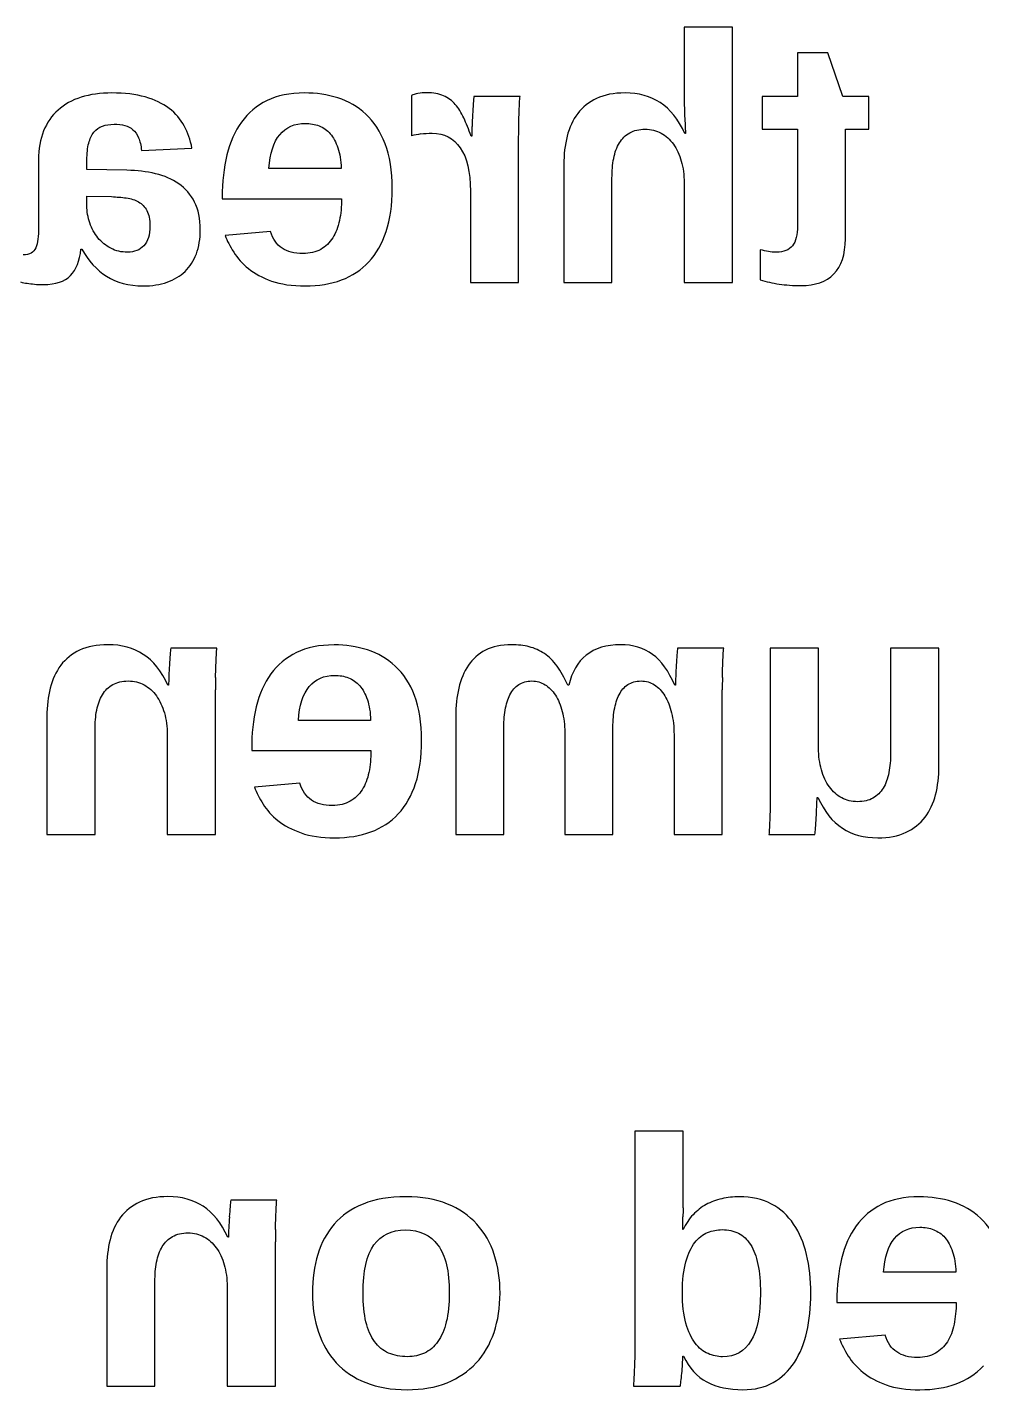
# Model space of a CAD drawing. Header units: millimetres. Extents: x 0 to 290, y 0 to 205.
# Drawn here: x 141.03 to 164.68, y 106.26 to 140 of the extents above; entities that cross this region are included whole.
import ezdxf

# ---------------------------------------------------------------- set-up
doc = ezdxf.new("R2010")
doc.units = ezdxf.units.MM
doc.layers.get('0').update_dxf_attribs({"linetype": 'CONTINUOUS', "true_color": 0x000000})

msp = doc.modelspace()

# ---------------------------------------------------------------- linework, layer by layer
for p, q in [((158.507, 140), (157.31, 140)), ((157.31, 140), (157.31, 138.275)), ((158.507, 133.68), (158.507, 140)), ((160.87, 139.369), (160.121, 139.369)), ((160.121, 139.369), (160.121, 138.288)), ((161.245, 138.288), (160.87, 139.369)), ((150.556, 138.314), (150.556, 137.312)), ((153.243, 138.288), (152.102, 138.288)), ((160.121, 138.288), (159.247, 138.288)), ((159.247, 138.288), (159.247, 137.479)), ((161.888, 138.288), (161.245, 138.288)), ((161.888, 137.479), (161.888, 138.288)), ((157.345, 137.368), (157.328, 137.368)), ((159.247, 137.479), (160.121, 137.479)), ((160.121, 137.479), (160.121, 135.085)), ((161.304, 134.761), (161.304, 137.479)), ((161.304, 137.479), (161.888, 137.479)), ((143.865, 136.946), (145.113, 137.006)), ((152.047, 137.304), (152.03, 137.304)), ((153.209, 133.68), (153.209, 137.206)), ((141.314, 136.72), (141.314, 135.042)), ((142.511, 136.474), (142.511, 136.708)), ((143.503, 136.457), (142.511, 136.474)), ((148.811, 136.504), (147.023, 136.504)), ((154.329, 136.602), (154.329, 133.68)), ((155.522, 133.68), (155.522, 136.261)), ((157.31, 136.146), (157.31, 133.68)), ((142.511, 135.814), (143.124, 135.805)), ((142.511, 135.579), (142.511, 135.814)), ((145.864, 135.788), (145.864, 135.754)), ((145.864, 135.754), (148.82, 135.754)), ((152.012, 135.942), (152.012, 133.68)), ((147.061, 134.945), (145.933, 134.847)), ((142.362, 134.502), (142.387, 134.502)), ((159.196, 134.49), (159.196, 133.749)), ((152.012, 133.68), (153.209, 133.68)), ((154.329, 133.68), (155.522, 133.68)), ((157.31, 133.68), (158.507, 133.68)), ((145.731, 124.622), (144.591, 124.622)), ((158.289, 124.622), (157.149, 124.622)), ((160.641, 124.622), (159.444, 124.622)), ((159.444, 124.622), (159.444, 121.044)), ((160.641, 122.151), (160.641, 124.622)), ((162.425, 124.622), (162.425, 122.036)), ((163.622, 124.622), (162.425, 124.622)), ((163.622, 121.696), (163.622, 124.622)), ((144.536, 123.706), (144.518, 123.706)), ((145.697, 120.013), (145.697, 123.59)), ((154.453, 123.706), (154.427, 123.706)), ((157.094, 123.706), (157.076, 123.706)), ((158.255, 120.013), (158.255, 123.59)), ((141.52, 122.939), (141.52, 120.013)), ((149.541, 122.837), (147.753, 122.837)), ((151.65, 122.939), (151.65, 120.013)), ((142.712, 120.013), (142.712, 122.598)), ((144.501, 122.484), (144.501, 120.013)), ((152.839, 120.013), (152.839, 122.598)), ((154.355, 122.539), (154.355, 120.013)), ((155.543, 120.013), (155.543, 122.598)), ((157.059, 122.484), (157.059, 120.013)), ((146.594, 122.122), (146.594, 122.087)), ((146.594, 122.087), (149.549, 122.087)), ((147.79, 121.279), (146.662, 121.181)), ((160.602, 120.929), (160.623, 120.929)), ((141.52, 120.013), (142.712, 120.013)), ((144.501, 120.013), (145.697, 120.013)), ((151.65, 120.013), (152.839, 120.013)), ((154.355, 120.013), (155.543, 120.013)), ((157.059, 120.013), (158.255, 120.013)), ((159.41, 120.013), (160.551, 120.013)), ((157.285, 112.667), (156.088, 112.667)), ((156.088, 112.667), (156.088, 107.351)), ((157.285, 110.985), (157.285, 112.667)), ((147.215, 110.955), (146.075, 110.955)), ((146.019, 110.039), (146.002, 110.039)), ((157.285, 110.226), (157.276, 110.226)), ((147.181, 106.347), (147.181, 109.924)), ((143.004, 109.273), (143.004, 106.347)), ((164.041, 109.171), (162.252, 109.171)), ((144.196, 106.347), (144.196, 108.931)), ((145.985, 108.817), (145.985, 106.347)), ((161.094, 108.455), (161.094, 108.42)), ((161.094, 108.42), (164.049, 108.42)), ((162.29, 107.612), (161.162, 107.514)), ((157.276, 107.096), (157.293, 107.096)), ((143.004, 106.347), (144.196, 106.347)), ((145.985, 106.347), (147.181, 106.347)), ((156.054, 106.347), (157.212, 106.347))]:
    msp.add_line(p, q)
for centre, radius, start, end in [((192.752, 135.479), 40.753, 176.2964, 176.6836), ((165.577, 138.276), 8.267, 180.0091, 181.9112), ((170.139, 136.783), 18.101, 176.6638, 177.6015), ((151.516, 132.974), 4.443, 99.4193, 102.4732), ((141.308, 135.493), 1.854, 256.1081, 261.4706), ((159.163, 123.278), 14.636, 176.3566, 177.4264), ((171.721, 123.278), 14.636, 176.3566, 177.4264), ((169.319, 123.586), 23.622, 179.2462, 179.9899), ((181.877, 123.586), 23.622, 179.2462, 179.9899), ((84.267, 124.143), 76.406, 357.21232, 357.41678), ((169.77, 110.537), 12.489, 178.9632, 179.9807), ((144.823, 110.989), 12.462, 358.9621, 359.9794), ((160.647, 109.611), 14.636, 176.3566, 177.4264), ((170.803, 109.92), 23.622, 179.2462, 179.9899), ((151.434, 107.227), 5.845, 354.491, 356.7116)]:
    msp.add_arc(centre, radius, start, end)
for points in [[(143.132, 138.373), (142.846, 138.373), (142.59, 138.338), (142.366, 138.267)], [(143.957, 138.273), (143.723, 138.34), (143.448, 138.373), (143.132, 138.373)], [(147.904, 138.373), (147.541, 138.373), (147.231, 138.31), (146.974, 138.183)], [(148.731, 138.249), (148.47, 138.332), (148.194, 138.373), (147.904, 138.373)], [(150.715, 138.358), (150.646, 138.346), (150.593, 138.331), (150.556, 138.314)], [(150.927, 138.377), (150.855, 138.377), (150.785, 138.371), (150.715, 138.358)], [(151.348, 138.303), (151.234, 138.352), (151.094, 138.377), (150.927, 138.377)], [(155.846, 138.373), (155.567, 138.373), (155.332, 138.328), (155.141, 138.237)], [(156.718, 138.134), (156.475, 138.293), (156.184, 138.373), (155.846, 138.373)], [(142.366, 138.267), (142.142, 138.196), (141.952, 138.09), (141.796, 137.949)], [(144.548, 137.99), (144.388, 138.112), (144.191, 138.206), (143.957, 138.273)], [(144.925, 137.557), (144.834, 137.724), (144.709, 137.868), (144.548, 137.99)], [(146.974, 138.183), (146.717, 138.057), (146.506, 137.88), (146.342, 137.653)], [(149.423, 137.847), (149.222, 138.033), (148.992, 138.167), (148.731, 138.249)], [(151.64, 138.089), (151.559, 138.182), (151.462, 138.253), (151.348, 138.303)], [(151.85, 137.753), (151.791, 137.885), (151.72, 137.997), (151.64, 138.089)], [(152.102, 138.288), (152.096, 138.254), (152.09, 138.195), (152.085, 138.111)], [(153.22, 137.839), (153.224, 137.939), (153.228, 138.03), (153.23, 138.111)], [(153.23, 138.111), (153.233, 138.192), (153.237, 138.251), (153.243, 138.288)], [(155.141, 138.237), (154.949, 138.146), (154.793, 138.021), (154.672, 137.862)], [(157.328, 137.368), (157.165, 137.72), (156.962, 137.975), (156.718, 138.134)], [(157.315, 138.001), (157.318, 137.908), (157.321, 137.821), (157.325, 137.74)], [(141.796, 137.949), (141.64, 137.809), (141.52, 137.636), (141.438, 137.432)], [(146.342, 137.653), (146.177, 137.426), (146.057, 137.154), (145.98, 136.838)], [(149.9, 137.117), (149.782, 137.417), (149.623, 137.661), (149.423, 137.847)], [(152.03, 137.304), (151.97, 137.472), (151.91, 137.621), (151.85, 137.753)], [(153.211, 137.521), (153.212, 137.632), (153.215, 137.738), (153.22, 137.839)], [(154.672, 137.862), (154.552, 137.703), (154.464, 137.516), (154.41, 137.3)], [(157.325, 137.74), (157.33, 137.659), (157.333, 137.586), (157.336, 137.521)], [(141.438, 137.432), (141.355, 137.227), (141.314, 136.99), (141.314, 136.72)], [(142.555, 137.128), (142.585, 137.24), (142.628, 137.331), (142.685, 137.402)], [(142.685, 137.402), (142.742, 137.473), (142.812, 137.523), (142.896, 137.553)], [(142.896, 137.553), (142.98, 137.583), (143.076, 137.598), (143.183, 137.598)], [(143.183, 137.598), (143.283, 137.598), (143.372, 137.588), (143.45, 137.568)], [(143.45, 137.568), (143.528, 137.548), (143.595, 137.513), (143.652, 137.463)], [(143.652, 137.463), (143.709, 137.414), (143.755, 137.347), (143.79, 137.264)], [(145.113, 137.006), (145.079, 137.207), (145.016, 137.391), (144.925, 137.557)], [(147.023, 136.504), (147.045, 136.876), (147.135, 137.155), (147.291, 137.34)], [(147.291, 137.34), (147.448, 137.526), (147.658, 137.619), (147.921, 137.619)], [(147.921, 137.619), (148.043, 137.619), (148.158, 137.598), (148.264, 137.557)], [(148.264, 137.557), (148.371, 137.517), (148.463, 137.451), (148.541, 137.362)], [(148.541, 137.362), (148.619, 137.272), (148.682, 137.156), (148.731, 137.014)], [(150.788, 137.357), (150.866, 137.37), (150.959, 137.377), (151.067, 137.377)], [(151.067, 137.377), (151.365, 137.377), (151.598, 137.256), (151.763, 137.015)], [(152.053, 137.541), (152.049, 137.443), (152.047, 137.364), (152.047, 137.304)], [(153.209, 137.206), (153.209, 137.305), (153.21, 137.41), (153.211, 137.521)], [(155.705, 137.136), (155.77, 137.243), (155.855, 137.326), (155.96, 137.385)], [(155.96, 137.385), (156.065, 137.445), (156.193, 137.475), (156.343, 137.475)], [(156.343, 137.475), (156.489, 137.475), (156.62, 137.443), (156.738, 137.379)], [(156.738, 137.379), (156.856, 137.315), (156.957, 137.224), (157.042, 137.106)], [(157.336, 137.521), (157.338, 137.456), (157.342, 137.405), (157.345, 137.368)], [(142.511, 136.708), (142.511, 136.876), (142.526, 137.016), (142.555, 137.128)], [(143.79, 137.264), (143.826, 137.18), (143.851, 137.074), (143.865, 136.946)], [(148.731, 137.014), (148.779, 136.872), (148.806, 136.702), (148.811, 136.504)], [(150.077, 136.005), (150.077, 136.445), (150.018, 136.816), (149.9, 137.117)], [(151.763, 137.015), (151.929, 136.774), (152.012, 136.416), (152.012, 135.942)], [(154.41, 137.3), (154.356, 137.084), (154.329, 136.851), (154.329, 136.602)], [(155.564, 136.753), (155.592, 136.902), (155.639, 137.029), (155.705, 137.136)], [(157.042, 137.106), (157.128, 136.988), (157.193, 136.847), (157.24, 136.684)], [(145.98, 136.838), (145.903, 136.521), (145.864, 136.171), (145.864, 135.788)], [(155.522, 136.261), (155.522, 136.44), (155.536, 136.604), (155.564, 136.753)], [(157.24, 136.684), (157.287, 136.521), (157.31, 136.342), (157.31, 136.146)], [(144.21, 136.374), (143.988, 136.427), (143.753, 136.454), (143.503, 136.457)], [(144.789, 136.123), (144.624, 136.238), (144.431, 136.322), (144.21, 136.374)], [(145.179, 135.671), (145.084, 135.857), (144.954, 136.007), (144.789, 136.123)], [(149.927, 134.943), (150.027, 135.245), (150.077, 135.599), (150.077, 136.005)], [(143.124, 135.805), (143.252, 135.799), (143.373, 135.789), (143.488, 135.773)], [(143.488, 135.773), (143.603, 135.757), (143.704, 135.725), (143.79, 135.675)], [(143.79, 135.675), (143.877, 135.625), (143.946, 135.554), (143.997, 135.46)], [(145.321, 134.983), (145.321, 135.256), (145.274, 135.485), (145.179, 135.671)], [(148.82, 135.754), (148.82, 135.561), (148.803, 135.381), (148.769, 135.215)], [(142.583, 135.154), (142.535, 135.293), (142.511, 135.435), (142.511, 135.579)], [(143.997, 135.46), (144.048, 135.366), (144.074, 135.239), (144.074, 135.077)], [(141.314, 135.042), (141.314, 134.935), (141.309, 134.838), (141.299, 134.753)], [(142.785, 134.785), (142.699, 134.892), (142.631, 135.015), (142.583, 135.154)], [(144.074, 135.077), (144.074, 134.858), (144.023, 134.696), (143.922, 134.589)], [(145.223, 134.391), (145.289, 134.564), (145.321, 134.762), (145.321, 134.983)], [(148.769, 135.215), (148.734, 135.049), (148.679, 134.905), (148.602, 134.785)], [(160.121, 135.085), (160.121, 134.861), (160.078, 134.696), (159.993, 134.589)], [(141.299, 134.753), (141.29, 134.668), (141.271, 134.596), (141.244, 134.538)], [(143.103, 134.527), (142.978, 134.593), (142.872, 134.679), (142.785, 134.785)], [(145.933, 134.847), (145.984, 134.716), (146.055, 134.577), (146.148, 134.43)], [(147.346, 134.53), (147.213, 134.619), (147.118, 134.758), (147.061, 134.945)], [(148.602, 134.785), (148.526, 134.664), (148.427, 134.569), (148.305, 134.5)], [(149.497, 134.189), (149.685, 134.389), (149.828, 134.641), (149.927, 134.943)], [(161.019, 133.891), (161.209, 134.083), (161.304, 134.373), (161.304, 134.761)], [(141.129, 134.406), (141.079, 134.377), (141.015, 134.362), (140.935, 134.362)], [(141.244, 134.538), (141.216, 134.48), (141.178, 134.436), (141.129, 134.406)], [(142.104, 133.85), (142.247, 133.998), (142.333, 134.215), (142.362, 134.502)], [(142.387, 134.502), (142.546, 134.215), (142.75, 133.992), (142.998, 133.833)], [(143.52, 134.429), (143.366, 134.429), (143.227, 134.462), (143.103, 134.527)], [(143.922, 134.589), (143.821, 134.483), (143.687, 134.429), (143.52, 134.429)], [(144.942, 133.955), (145.064, 134.073), (145.158, 134.218), (145.223, 134.391)], [(146.148, 134.43), (146.24, 134.282), (146.363, 134.147), (146.516, 134.023)], [(147.862, 134.396), (147.652, 134.396), (147.48, 134.44), (147.346, 134.53)], [(148.305, 134.5), (148.183, 134.43), (148.035, 134.396), (147.862, 134.396)], [(159.397, 134.447), (159.337, 134.458), (159.27, 134.472), (159.196, 134.49)], [(159.596, 134.429), (159.523, 134.429), (159.456, 134.435), (159.397, 134.447)], [(159.993, 134.589), (159.908, 134.483), (159.776, 134.429), (159.596, 134.429)], [(144.497, 133.687), (144.672, 133.748), (144.82, 133.837), (144.942, 133.955)], [(146.516, 134.023), (146.669, 133.899), (146.86, 133.797), (147.089, 133.716)], [(148.818, 133.742), (149.083, 133.84), (149.31, 133.989), (149.497, 134.189)], [(141.033, 133.659), (141.09, 133.651), (141.15, 133.644), (141.214, 133.638)], [(141.214, 133.638), (141.278, 133.632), (141.353, 133.629), (141.438, 133.629)], [(141.438, 133.629), (141.738, 133.629), (141.96, 133.703), (142.104, 133.85)], [(142.998, 133.833), (143.246, 133.675), (143.548, 133.595), (143.903, 133.595)], [(143.903, 133.595), (144.124, 133.595), (144.322, 133.626), (144.497, 133.687)], [(147.089, 133.716), (147.317, 133.636), (147.595, 133.595), (147.921, 133.595)], [(147.921, 133.595), (148.254, 133.595), (148.553, 133.644), (148.818, 133.742)], [(159.196, 133.749), (159.344, 133.7), (159.5, 133.664), (159.664, 133.64)], [(159.664, 133.64), (159.829, 133.616), (160.009, 133.603), (160.205, 133.603)], [(160.205, 133.603), (160.558, 133.603), (160.829, 133.699), (161.019, 133.891)], [(142.331, 124.575), (142.14, 124.484), (141.984, 124.359), (141.863, 124.2)], [(143.036, 124.71), (142.758, 124.71), (142.523, 124.665), (142.331, 124.575)], [(143.909, 124.472), (143.665, 124.631), (143.374, 124.71), (143.036, 124.71)], [(144.591, 124.622), (144.585, 124.587), (144.579, 124.533), (144.573, 124.458)], [(145.719, 124.453), (145.722, 124.529), (145.726, 124.585), (145.731, 124.622)], [(147.704, 124.517), (147.447, 124.39), (147.236, 124.214), (147.072, 123.986)], [(148.634, 124.706), (148.27, 124.706), (147.96, 124.643), (147.704, 124.517)], [(149.46, 124.583), (149.199, 124.665), (148.924, 124.706), (148.634, 124.706)], [(150.152, 124.18), (149.952, 124.366), (149.721, 124.5), (149.46, 124.583)], [(152.389, 124.575), (152.215, 124.484), (152.073, 124.359), (151.964, 124.2)], [(153.03, 124.71), (152.777, 124.71), (152.564, 124.665), (152.389, 124.575)], [(153.471, 124.659), (153.337, 124.693), (153.19, 124.71), (153.03, 124.71)], [(153.846, 124.491), (153.731, 124.569), (153.606, 124.625), (153.471, 124.659)], [(155.734, 124.71), (155.383, 124.71), (155.1, 124.625), (154.885, 124.453)], [(156.524, 124.472), (156.304, 124.631), (156.041, 124.71), (155.734, 124.71)], [(157.149, 124.622), (157.143, 124.587), (157.137, 124.533), (157.131, 124.458)], [(158.277, 124.453), (158.28, 124.529), (158.284, 124.585), (158.289, 124.622)], [(141.863, 124.2), (141.742, 124.041), (141.655, 123.853), (141.601, 123.637)], [(144.518, 123.706), (144.356, 124.057), (144.153, 124.313), (143.909, 124.472)], [(144.573, 124.458), (144.568, 124.382), (144.562, 124.299), (144.556, 124.208)], [(145.7, 123.897), (145.701, 124.002), (145.704, 124.102), (145.708, 124.197)], [(145.708, 124.197), (145.713, 124.293), (145.716, 124.378), (145.719, 124.453)], [(150.63, 123.45), (150.512, 123.751), (150.353, 123.994), (150.152, 124.18)], [(151.964, 124.2), (151.854, 124.041), (151.775, 123.853), (151.725, 123.637)], [(154.161, 124.183), (154.066, 124.31), (153.961, 124.413), (153.846, 124.491)], [(154.427, 123.706), (154.345, 123.896), (154.256, 124.055), (154.161, 124.183)], [(154.885, 124.453), (154.67, 124.281), (154.526, 124.032), (154.453, 123.706)], [(157.076, 123.706), (156.928, 124.057), (156.744, 124.313), (156.524, 124.472)], [(157.131, 124.458), (157.126, 124.382), (157.12, 124.299), (157.114, 124.208)], [(158.258, 123.897), (158.259, 124.002), (158.262, 124.102), (158.266, 124.197)], [(158.266, 124.197), (158.271, 124.293), (158.274, 124.378), (158.277, 124.453)], [(144.542, 123.935), (144.538, 123.844), (144.536, 123.768), (144.536, 123.706)], [(147.072, 123.986), (146.907, 123.759), (146.786, 123.487), (146.709, 123.171)], [(148.021, 123.674), (148.177, 123.859), (148.387, 123.952), (148.651, 123.952)], [(148.651, 123.952), (148.773, 123.952), (148.887, 123.932), (148.994, 123.891)], [(148.994, 123.891), (149.1, 123.85), (149.193, 123.785), (149.271, 123.695)], [(157.1, 123.935), (157.096, 123.844), (157.094, 123.768), (157.094, 123.706)], [(141.601, 123.637), (141.547, 123.421), (141.52, 123.189), (141.52, 122.939)], [(142.895, 123.473), (142.961, 123.58), (143.046, 123.663), (143.151, 123.723)], [(143.151, 123.723), (143.256, 123.782), (143.383, 123.812), (143.534, 123.812)], [(143.534, 123.812), (143.679, 123.812), (143.811, 123.78), (143.928, 123.716)], [(143.928, 123.716), (144.046, 123.652), (144.148, 123.561), (144.233, 123.444)], [(147.753, 122.837), (147.775, 123.209), (147.865, 123.488), (148.021, 123.674)], [(149.271, 123.695), (149.349, 123.606), (149.412, 123.49), (149.46, 123.348)], [(151.725, 123.637), (151.675, 123.421), (151.65, 123.189), (151.65, 122.939)], [(152.994, 123.473), (153.05, 123.58), (153.122, 123.663), (153.212, 123.723)], [(153.212, 123.723), (153.301, 123.782), (153.41, 123.812), (153.537, 123.812)], [(153.537, 123.812), (153.656, 123.812), (153.765, 123.782), (153.863, 123.721)], [(153.863, 123.721), (153.961, 123.66), (154.046, 123.573), (154.119, 123.461)], [(155.699, 123.473), (155.754, 123.58), (155.826, 123.663), (155.916, 123.723)], [(155.916, 123.723), (156.005, 123.782), (156.114, 123.812), (156.241, 123.812)], [(156.241, 123.812), (156.363, 123.812), (156.474, 123.78), (156.573, 123.716)], [(156.573, 123.716), (156.673, 123.652), (156.759, 123.561), (156.831, 123.444)], [(142.755, 123.09), (142.783, 123.239), (142.83, 123.367), (142.895, 123.473)], [(144.233, 123.444), (144.318, 123.326), (144.384, 123.186), (144.431, 123.022)], [(146.709, 123.171), (146.632, 122.854), (146.594, 122.505), (146.594, 122.122)], [(149.46, 123.348), (149.509, 123.206), (149.536, 123.035), (149.541, 122.837)], [(150.806, 122.338), (150.806, 122.779), (150.747, 123.149), (150.63, 123.45)], [(152.875, 123.09), (152.9, 123.239), (152.939, 123.367), (152.994, 123.473)], [(154.119, 123.461), (154.191, 123.349), (154.247, 123.215), (154.287, 123.058)], [(155.579, 123.09), (155.604, 123.239), (155.643, 123.367), (155.699, 123.473)], [(156.831, 123.444), (156.904, 123.326), (156.96, 123.186), (156.999, 123.022)], [(142.712, 122.598), (142.712, 122.777), (142.726, 122.941), (142.755, 123.09)], [(144.431, 123.022), (144.477, 122.859), (144.501, 122.679), (144.501, 122.484)], [(152.839, 122.598), (152.839, 122.777), (152.851, 122.941), (152.875, 123.09)], [(154.287, 123.058), (154.327, 122.902), (154.349, 122.729), (154.355, 122.539)], [(155.543, 122.598), (155.543, 122.777), (155.555, 122.941), (155.579, 123.09)], [(156.999, 123.022), (157.039, 122.859), (157.059, 122.679), (157.059, 122.484)], [(150.657, 121.276), (150.757, 121.578), (150.806, 121.932), (150.806, 122.338)], [(160.711, 121.612), (160.664, 121.776), (160.641, 121.955), (160.641, 122.151)], [(149.549, 122.087), (149.549, 121.894), (149.532, 121.715), (149.498, 121.548)], [(162.425, 122.036), (162.425, 121.857), (162.411, 121.694), (162.383, 121.544)], [(149.498, 121.548), (149.464, 121.382), (149.409, 121.239), (149.332, 121.118)], [(160.909, 121.191), (160.823, 121.309), (160.757, 121.449), (160.711, 121.612)], [(162.383, 121.544), (162.354, 121.395), (162.308, 121.267), (162.242, 121.161)], [(163.541, 120.997), (163.595, 121.213), (163.622, 121.446), (163.622, 121.696)], [(146.662, 121.181), (146.713, 121.05), (146.785, 120.911), (146.877, 120.763)], [(148.076, 120.863), (147.943, 120.953), (147.848, 121.091), (147.79, 121.279)], [(150.227, 120.522), (150.414, 120.723), (150.558, 120.974), (150.657, 121.276)], [(161.213, 120.918), (161.095, 120.982), (160.994, 121.073), (160.909, 121.191)], [(162.242, 121.161), (162.177, 121.055), (162.092, 120.972), (161.989, 120.912)], [(148.592, 120.729), (148.381, 120.729), (148.209, 120.774), (148.076, 120.863)], [(149.034, 120.833), (148.912, 120.764), (148.765, 120.729), (148.592, 120.729)], [(149.332, 121.118), (149.255, 120.998), (149.156, 120.903), (149.034, 120.833)], [(159.444, 121.044), (159.444, 120.948), (159.443, 120.846), (159.442, 120.74)], [(160.596, 120.699), (160.6, 120.79), (160.602, 120.866), (160.602, 120.929)], [(160.623, 120.929), (160.783, 120.58), (160.985, 120.326), (161.23, 120.167)], [(161.608, 120.823), (161.462, 120.823), (161.331, 120.855), (161.213, 120.918)], [(161.989, 120.912), (161.885, 120.853), (161.758, 120.823), (161.608, 120.823)], [(163.278, 120.437), (163.399, 120.595), (163.486, 120.782), (163.541, 120.997)], [(146.877, 120.763), (146.97, 120.616), (147.092, 120.48), (147.246, 120.356)], [(149.548, 120.075), (149.813, 120.173), (150.04, 120.322), (150.227, 120.522)], [(159.442, 120.74), (159.441, 120.633), (159.438, 120.532), (159.433, 120.437)], [(147.246, 120.356), (147.399, 120.233), (147.59, 120.131), (147.819, 120.05)], [(159.421, 120.182), (159.416, 120.106), (159.413, 120.05), (159.41, 120.013)], [(159.433, 120.437), (159.429, 120.342), (159.425, 120.257), (159.421, 120.182)], [(160.551, 120.013), (160.554, 120.048), (160.559, 120.102), (160.566, 120.178)], [(160.566, 120.178), (160.573, 120.253), (160.579, 120.336), (160.583, 120.427)], [(161.23, 120.167), (161.476, 120.008), (161.767, 119.929), (162.105, 119.929)], [(162.808, 120.065), (163.001, 120.155), (163.158, 120.279), (163.278, 120.437)], [(147.819, 120.05), (148.047, 119.969), (148.325, 119.929), (148.651, 119.929)], [(148.651, 119.929), (148.983, 119.929), (149.282, 119.978), (149.548, 120.075)], [(162.105, 119.929), (162.381, 119.929), (162.616, 119.974), (162.808, 120.065)], [(144.52, 111.044), (144.242, 111.044), (144.006, 110.999), (143.815, 110.908)], [(145.393, 110.805), (145.149, 110.964), (144.858, 111.044), (144.52, 111.044)], [(150.418, 111.04), (150.004, 111.04), (149.65, 110.98), (149.358, 110.861)], [(151.445, 110.861), (151.152, 110.98), (150.81, 111.04), (150.418, 111.04)], [(158.678, 111.04), (158.527, 111.04), (158.382, 111.024), (158.243, 110.993)], [(159.472, 110.861), (159.249, 110.98), (158.984, 111.04), (158.678, 111.04)], [(163.133, 111.04), (162.77, 111.04), (162.46, 110.977), (162.203, 110.85)], [(163.96, 110.916), (163.699, 110.999), (163.424, 111.04), (163.133, 111.04)], [(143.815, 110.908), (143.624, 110.817), (143.468, 110.692), (143.347, 110.533)], [(146.002, 110.039), (145.84, 110.391), (145.637, 110.646), (145.393, 110.805)], [(146.057, 110.791), (146.052, 110.716), (146.046, 110.632), (146.04, 110.542)], [(146.075, 110.955), (146.068, 110.921), (146.063, 110.866), (146.057, 110.791)], [(147.192, 110.531), (147.197, 110.626), (147.2, 110.712), (147.203, 110.787)], [(147.203, 110.787), (147.206, 110.862), (147.21, 110.918), (147.215, 110.955)], [(149.358, 110.861), (149.066, 110.742), (148.827, 110.576), (148.641, 110.365)], [(152.173, 110.363), (151.98, 110.576), (151.737, 110.742), (151.445, 110.861)], [(157.855, 110.848), (157.736, 110.783), (157.628, 110.699), (157.531, 110.597)], [(158.243, 110.993), (158.103, 110.961), (157.974, 110.913), (157.855, 110.848)], [(160.023, 110.365), (159.878, 110.576), (159.694, 110.742), (159.472, 110.861)], [(162.203, 110.85), (161.947, 110.724), (161.736, 110.547), (161.571, 110.32)], [(164.652, 110.513), (164.452, 110.699), (164.221, 110.834), (163.96, 110.916)], [(143.347, 110.533), (143.226, 110.374), (143.139, 110.187), (143.085, 109.971)], [(147.183, 110.23), (147.185, 110.335), (147.188, 110.435), (147.192, 110.531)], [(148.641, 110.365), (148.455, 110.153), (148.318, 109.902), (148.231, 109.611)], [(152.605, 109.607), (152.51, 109.898), (152.366, 110.15), (152.173, 110.363)], [(157.276, 110.226), (157.276, 110.255), (157.277, 110.297), (157.278, 110.352)], [(157.278, 110.352), (157.28, 110.407), (157.281, 110.47), (157.281, 110.542)], [(157.531, 110.597), (157.435, 110.495), (157.353, 110.371), (157.285, 110.226)], [(160.344, 109.609), (160.275, 109.901), (160.168, 110.153), (160.023, 110.365)], [(165.129, 109.783), (165.011, 110.084), (164.852, 110.327), (164.652, 110.513)], [(144.379, 109.807), (144.445, 109.913), (144.53, 109.996), (144.635, 110.056)], [(144.635, 110.056), (144.74, 110.116), (144.867, 110.146), (145.018, 110.146)], [(145.018, 110.146), (145.163, 110.146), (145.294, 110.114), (145.412, 110.049)], [(145.412, 110.049), (145.53, 109.985), (145.632, 109.895), (145.717, 109.777)], [(146.026, 110.269), (146.021, 110.178), (146.019, 110.101), (146.019, 110.039)], [(149.622, 109.848), (149.801, 110.095), (150.061, 110.218), (150.402, 110.218)], [(150.402, 110.218), (150.753, 110.218), (151.023, 110.093), (151.21, 109.843)], [(157.576, 109.909), (157.669, 110.027), (157.774, 110.11), (157.892, 110.156)], [(157.892, 110.156), (158.01, 110.203), (158.129, 110.226), (158.251, 110.226)], [(158.251, 110.226), (158.405, 110.226), (158.54, 110.196), (158.658, 110.137)], [(158.658, 110.137), (158.776, 110.077), (158.875, 109.984), (158.956, 109.856)], [(161.571, 110.32), (161.407, 110.093), (161.286, 109.821), (161.209, 109.504)], [(162.252, 109.171), (162.275, 109.543), (162.364, 109.821), (162.521, 110.007)], [(162.521, 110.007), (162.677, 110.193), (162.887, 110.286), (163.151, 110.286)], [(163.151, 110.286), (163.273, 110.286), (163.387, 110.265), (163.494, 110.224)], [(163.494, 110.224), (163.6, 110.183), (163.693, 110.118), (163.771, 110.029)], [(163.771, 110.029), (163.849, 109.939), (163.912, 109.823), (163.96, 109.681)], [(143.085, 109.971), (143.031, 109.755), (143.004, 109.522), (143.004, 109.273)], [(144.239, 109.424), (144.267, 109.572), (144.314, 109.7), (144.379, 109.807)], [(145.717, 109.777), (145.802, 109.66), (145.868, 109.519), (145.915, 109.356)], [(149.354, 108.655), (149.354, 109.203), (149.444, 109.601), (149.622, 109.848)], [(151.21, 109.843), (151.397, 109.593), (151.491, 109.197), (151.491, 108.655)], [(157.353, 109.432), (157.409, 109.632), (157.484, 109.792), (157.576, 109.909)], [(158.956, 109.856), (159.037, 109.728), (159.098, 109.565), (159.139, 109.366)], [(163.96, 109.681), (164.009, 109.539), (164.035, 109.369), (164.041, 109.171)], [(144.196, 108.931), (144.196, 109.111), (144.21, 109.275), (144.239, 109.424)], [(145.915, 109.356), (145.961, 109.192), (145.985, 109.013), (145.985, 108.817)], [(148.231, 109.611), (148.145, 109.32), (148.101, 109.002), (148.101, 108.655)], [(152.748, 108.655), (152.748, 108.999), (152.7, 109.316), (152.605, 109.607)], [(157.267, 108.676), (157.267, 108.98), (157.296, 109.232), (157.353, 109.432)], [(159.139, 109.366), (159.18, 109.168), (159.201, 108.928), (159.201, 108.646)], [(160.449, 108.646), (160.449, 108.996), (160.414, 109.317), (160.344, 109.609)], [(161.209, 109.504), (161.132, 109.188), (161.094, 108.838), (161.094, 108.455)], [(148.101, 108.655), (148.101, 108.303), (148.15, 107.981), (148.248, 107.688)], [(149.426, 107.944), (149.378, 108.142), (149.354, 108.38), (149.354, 108.655)], [(151.491, 108.655), (151.491, 108.38), (151.466, 108.142), (151.417, 107.944)], [(152.599, 107.682), (152.698, 107.976), (152.748, 108.301), (152.748, 108.655)], [(157.355, 107.907), (157.296, 108.113), (157.267, 108.369), (157.267, 108.676)], [(159.201, 108.646), (159.201, 107.602), (158.887, 107.08), (158.26, 107.08)], [(160.348, 107.695), (160.415, 107.986), (160.449, 108.303), (160.449, 108.646)], [(164.049, 108.42), (164.049, 108.228), (164.032, 108.048), (163.998, 107.882)], [(148.248, 107.688), (148.346, 107.396), (148.493, 107.144), (148.689, 106.932)], [(149.639, 107.454), (149.545, 107.582), (149.474, 107.745), (149.426, 107.944)], [(151.417, 107.944), (151.368, 107.745), (151.297, 107.582), (151.206, 107.454)], [(152.158, 106.926), (152.352, 107.136), (152.499, 107.388), (152.599, 107.682)], [(157.583, 107.416), (157.489, 107.538), (157.413, 107.702), (157.355, 107.907)], [(160.042, 106.939), (160.18, 107.152), (160.282, 107.404), (160.348, 107.695)], [(163.998, 107.882), (163.964, 107.716), (163.909, 107.572), (163.832, 107.452)], [(149.986, 107.171), (149.848, 107.232), (149.732, 107.326), (149.639, 107.454)], [(151.206, 107.454), (151.115, 107.326), (151.006, 107.232), (150.878, 107.171)], [(156.088, 107.351), (156.088, 107.127), (156.084, 106.928), (156.075, 106.754)], [(157.902, 107.156), (157.783, 107.207), (157.676, 107.294), (157.583, 107.416)], [(161.162, 107.514), (161.213, 107.383), (161.285, 107.244), (161.377, 107.096)], [(162.576, 107.197), (162.443, 107.286), (162.347, 107.425), (162.29, 107.612)], [(163.832, 107.452), (163.755, 107.331), (163.656, 107.236), (163.534, 107.166)], [(150.457, 107.08), (150.28, 107.08), (150.123, 107.11), (149.986, 107.171)], [(150.878, 107.171), (150.751, 107.11), (150.61, 107.08), (150.457, 107.08)], [(157.27, 106.892), (157.274, 106.969), (157.276, 107.037), (157.276, 107.096)], [(157.293, 107.096), (157.432, 106.798), (157.626, 106.585), (157.874, 106.456)], [(158.26, 107.08), (158.14, 107.08), (158.021, 107.105), (157.902, 107.156)], [(161.377, 107.096), (161.469, 106.949), (161.592, 106.813), (161.746, 106.69)], [(163.091, 107.062), (162.881, 107.062), (162.709, 107.107), (162.576, 107.197)], [(163.534, 107.166), (163.412, 107.097), (163.265, 107.062), (163.091, 107.062)], [(148.689, 106.932), (148.885, 106.721), (149.129, 106.557), (149.422, 106.439)], [(151.436, 106.436), (151.723, 106.552), (151.963, 106.716), (152.158, 106.926)], [(156.075, 106.754), (156.067, 106.579), (156.06, 106.444), (156.054, 106.347)], [(157.231, 106.468), (157.238, 106.526), (157.245, 106.592), (157.252, 106.666)], [(159.518, 106.441), (159.73, 106.56), (159.904, 106.726), (160.042, 106.939)], [(161.746, 106.69), (161.899, 106.566), (162.09, 106.464), (162.318, 106.383)], [(164.048, 106.409), (164.313, 106.506), (164.539, 106.655), (164.727, 106.856)], [(149.422, 106.439), (149.714, 106.321), (150.055, 106.262), (150.444, 106.262)], [(150.444, 106.262), (150.818, 106.262), (151.149, 106.32), (151.436, 106.436)], [(157.212, 106.347), (157.218, 106.369), (157.224, 106.41), (157.231, 106.468)], [(157.874, 106.456), (158.123, 106.327), (158.42, 106.262), (158.766, 106.262)], [(158.766, 106.262), (159.056, 106.262), (159.307, 106.322), (159.518, 106.441)], [(162.318, 106.383), (162.547, 106.302), (162.824, 106.262), (163.151, 106.262)], [(163.151, 106.262), (163.483, 106.262), (163.782, 106.311), (164.048, 106.409)]]:
    msp.add_open_spline(points, degree=3)

doc.saveas('drawing.dxf')
